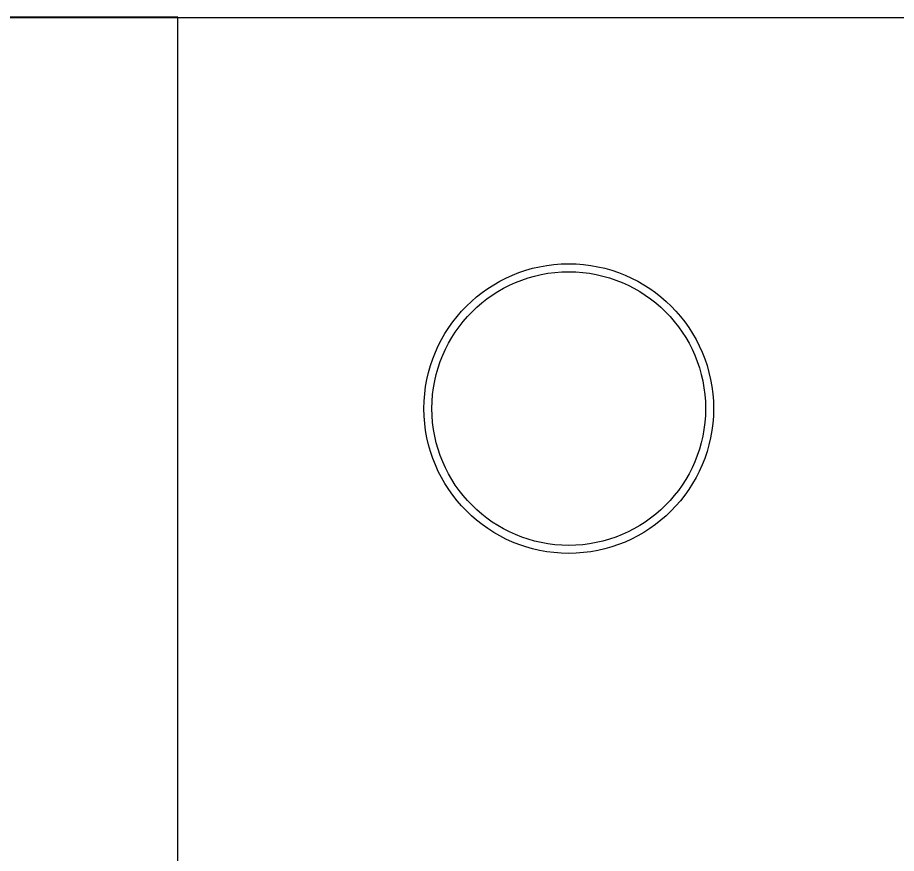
# Model space of a CAD drawing. Header units: millimetres. Extents: x 0 to 594, y 0 to 420.
# Drawn here: x 80.81 to 92.05, y 269.33 to 280.01 of the extents above; entities that cross this region are included whole.
import ezdxf

# ---------------------------------------------------------------- set-up
doc = ezdxf.new("R2010")
doc.units = ezdxf.units.MM
for name, pattern in [('K5LT32768', [0]), ('K5LT32771', [0]), ('K5LT32772', [0]), ('K5LT32773', [0]), ('K5LT_THIN', [0])]:
    doc.linetypes.add(name, pattern=pattern)
doc.styles.add('KDIMTEXTSTYLE', font='GOST_AU.SHX', dxfattribs={"width": 0.96, "oblique": 15, "height": 5})
doc.dimstyles.new('KDIMSTYLE (1.00)', dxfattribs={"dimtxt": 5, "dimasz": 1, "dimexe": 2, "dimexo": 0, "dimgap": 1, "dimtad": 1, "dimtxsty": 'KDIMTEXTSTYLE', "dimsah": 1, "dimcen": 0, "dimdle": 1, "dimadec": 0, "dimazin": 0, "dimtfac": 0.667, "dimtmove": 0, "dimatfit": 3, "dimfxl": 1, "dimtvp": 1, "dimtolj": 1, "dimtzin": 0, "dimarcsym": 0})

# ---------------------------------------------------------------- blocks, each defined once
blk = doc.blocks.new('U304')
at = {"color": 7, "linetype": 'K5LT32768', "lineweight": 18}
blk.add_circle((87.862, 275.015), 1.75, dxfattribs=at)
blk = doc.blocks.new('U429')
at = {"color": 1, "linetype": 'K5LT32771', "lineweight": 18, "true_color": 0xff0000}
blk.add_circle((87.862, 275.015), 1.852, dxfattribs=at)
blk = doc.blocks.new('U1007')
at = {"color": 3, "linetype": 'K5LT32773', "lineweight": 18, "true_color": 0x00ff00}
blk.add_circle((87.862, 275.015), 1.75, dxfattribs=at)
blk = doc.blocks.new('U1402')
at = {"color": 1, "linetype": 'K5LT32771', "lineweight": 18, "true_color": 0xff0000}
blk.add_circle((87.862, 275.015), 1.852, dxfattribs=at)
blk = doc.blocks.new('KDIMARROW_01')
blk.add_hatch(color=0).paths.add_polyline_path([(0, 0), (-5, 0.658), (-4.5, 0), (-5, -0.658)])
at = {"color": 0, "linetype": 'K5LT_THIN', "lineweight": 18}
for p, q in [((-4.5, 0), (-5, 0.658)), ((-5, 0.658), (0, 0)), ((0, 0), (-5, -0.658)), ((-5, -0.658), (-4.5, 0)), ((0, 0), (-1, 0))]:
    blk.add_line(p, q, dxfattribs=at)

msp = doc.modelspace()

# ---------------------------------------------------------------- linework, layer by layer
at = {"color": 4, "linetype": 'K5LT32772', "lineweight": 18, "true_color": 0x00ffff}
for points in [[(82.862, 280.015), (484.862, 280.015)], [(82.862, 246.015), (82.862, 280.015)]]:
    msp.add_lwpolyline(points, dxfattribs=at)

# ---------------------------------------------------------------- block references
for name in ['U429', 'U1402', 'U304', 'U1007']:
    msp.add_blockref(name, (0, 0))

# ---------------------------------------------------------------- dimensions: what is measured, and where the dimension line sits
at = {"color": 7}
msp.add_linear_dim(base=(69.056, 280.015), p1=(82.862, 246.015), p2=(82.862, 280.015), angle=90, location=(69.056, 263.015), dimstyle='KDIMSTYLE (1.00)', override={"dimexo": 0, "dimpost": '\\H5.0;\\W0.965;\\Q15;<>', "dimblk1": 'KDIMARROW_01', "dimblk2": 'KDIMARROW_01', "dimse1": 0, "dimse2": 0, "dimclrt": 7, "dimtol": 1, "dimtp": 0, "dimtm": 0, "dimtdec": 5, "dimtolj": 1}, dxfattribs=at).render()

doc.saveas('drawing.dxf')
